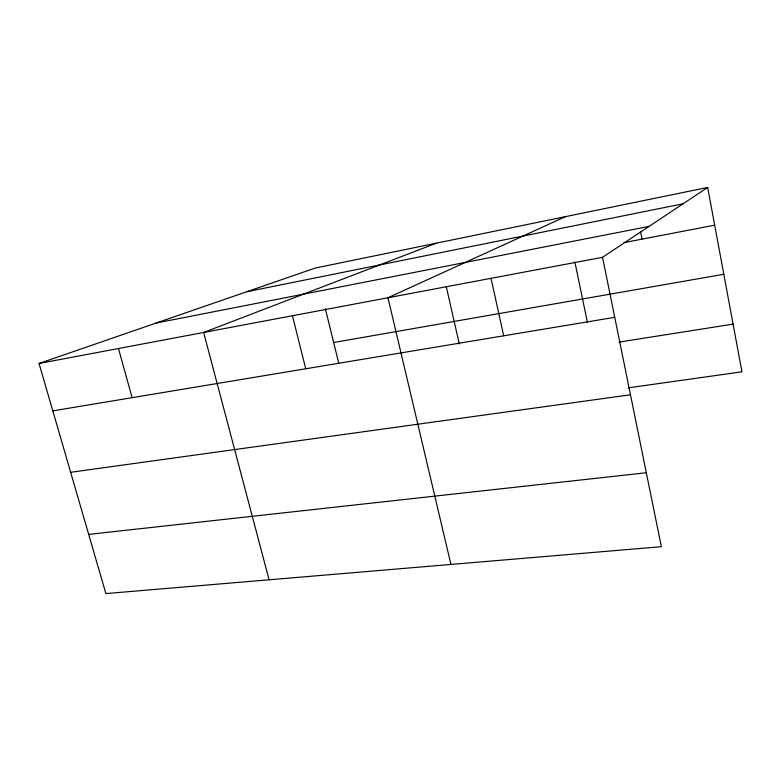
<?xml version="1.0" encoding="UTF-8"?>
<svg xmlns="http://www.w3.org/2000/svg" width="781" height="781" viewBox="0 0 781 781"><rect width="100%" height="100%" fill="white"/><g stroke="black" fill="none" stroke-linecap="round" stroke-linejoin="round"><path stroke-width="1.17" d="M602.542 257.32L661.351 546.69L105.874 593.57L39.05 363.477L602.542 257.32L707.674 187.43L741.95 371.815L628.158 387.864M565.473 216.64L387.972 297.746L450.94 564.448M436.413 243.155L203.636 332.472L269.094 579.795M39.05 363.477L315.348 268.029L707.674 187.43M246.698 291.743L683.063 203.792M155.985 323.08L649.06 226.392M624.156 242.569L714.693 225.172M333.653 342.517L723.811 274.268M52.815 410.874L614.735 317.33M618.864 342.117L733.086 324.125M70.651 472.29L630.482 394.776M88.692 534.399L646.326 472.739M118.458 348.511L132.126 397.666M292.436 315.739L305.742 368.769M325.316 308.563L338.778 363.37M446.254 286.481L459.306 343.933M491.034 278.329L503.696 335.81M574.875 261.967L587.458 322.631M640.645 232.025L642.041 239.132"/></g></svg>
